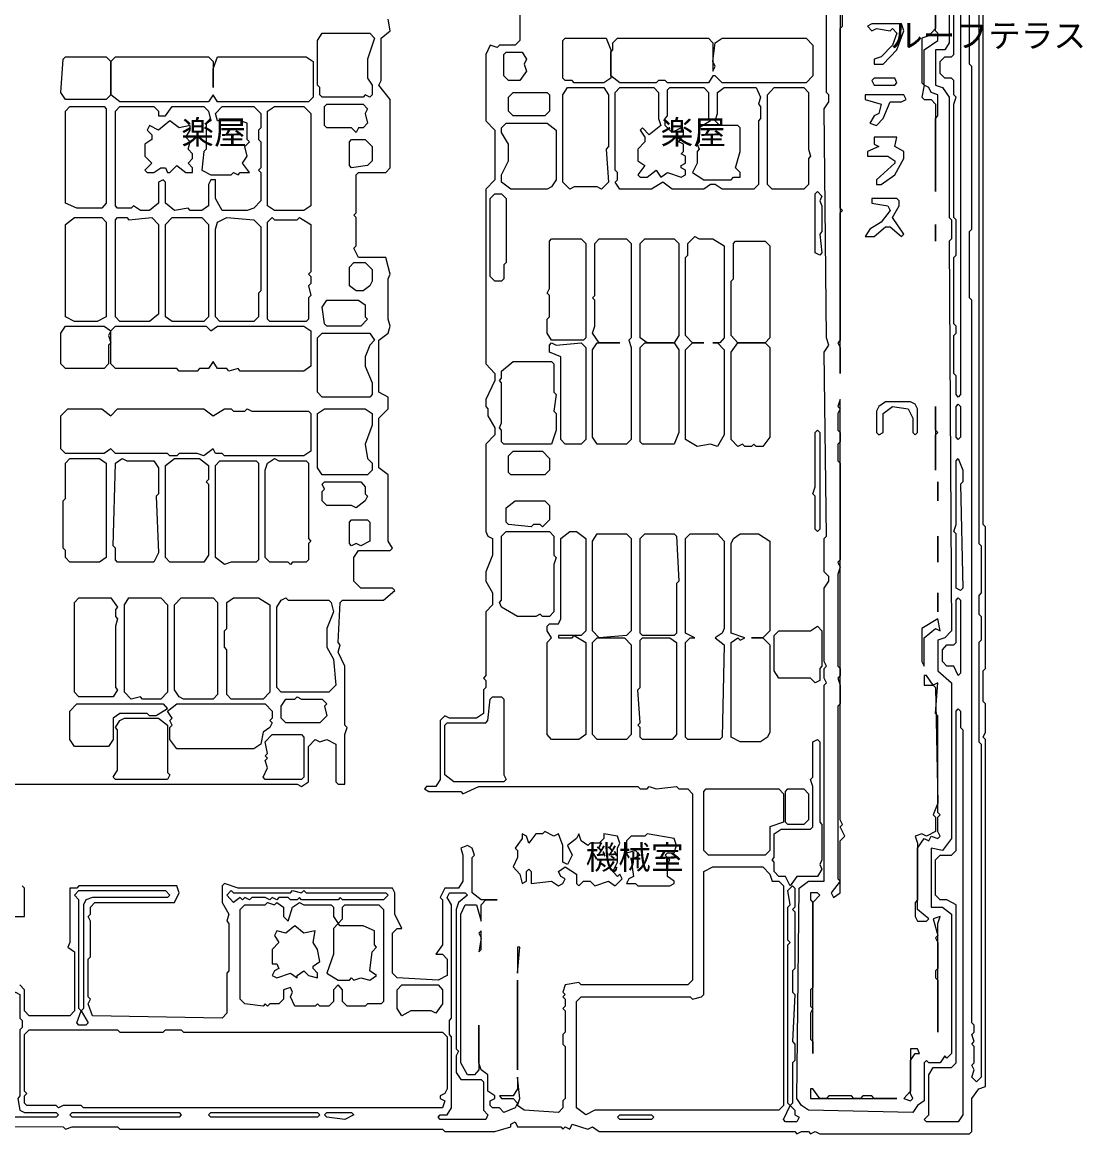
# Model space of a CAD drawing. Header units: millimetres. Extents: x -943 to 53669, y -4146 to 35616.
# Drawn here: x 35950 to 53669, y -306 to 18254 of the extents above; entities that cross this region are included whole.
import ezdxf

# ---------------------------------------------------------------- set-up
doc = ezdxf.new("R2010")
doc.units = ezdxf.units.MM
doc.layers.add('EDITABLE_ROOM_LABELS', color=7, linetype='Continuous', lineweight=18, true_color=0x50555f)
doc.layers.add('RASTER_CONTOURS', color=7, linetype='Continuous', lineweight=18, true_color=0x50555f)
doc.styles.add('JAPANESE', font='msgothic.ttc')

msp = doc.modelspace()

# ---------------------------------------------------------------- linework, layer by layer
at = {"layer": 'RASTER_CONTOURS'}
for points in [[(21868, -148), (36634, -188), (36672, -227), (36786, -188), (37545, -188), (37583, -227), (42973, -227), (43011, -267), (43846, -267), (44112, -188), (44112, -148), (44187, -109), (44225, -188), (44947, -188), (44985, -227), (45023, -188), (45099, -227), (45136, -148), (45402, -227), (45478, -188), (45592, -267), (48856, -267), (48894, -306), (48970, -267), (49084, -267), (49122, -306), (49198, -267), (49274, -306), (51779, -306), (51817, -267), (51817, 285), (51931, 443), (52045, 483), (52045, 6279), (52007, 6318), (52045, 6397), (52045, 6870), (52007, 6910), (52007, 7422), (52045, 7462), (52045, 9828), (52007, 9867), (52007, 29070)], [(51931, 28873), (51931, 9552), (51969, 9512), (51969, 8724), (51931, 8684), (51931, 8369), (51969, 8329), (51969, 7935), (51931, 7896), (51931, 6240), (51969, 6200), (51969, 640), (51893, 561), (51817, 640), (51855, 759), (51817, 837), (51855, 877), (51855, 1153), (51817, 1192), (51855, 1232), (51817, 1350), (51855, 1389), (51855, 1508), (51817, 1547), (51817, 13613), (51779, 13653), (51779, 14757), (51817, 14796), (51817, 17517), (51779, 17556), (51779, 20553)], [(51438, 26862), (51438, 17911), (51362, 17793), (51210, 17793), (51210, 17201), (51324, 17162), (51438, 17004), (51438, 14993), (51476, 14954), (51476, 14638), (51438, 14599), (51476, 8093), (51362, 7974), (51248, 7935), (51248, 7422), (51476, 7225), (51476, 4623), (51324, 4426), (51134, 4465), (51134, 3479), (51324, 3479), (51476, 3361), (51476, 1035), (51400, 956), (51362, 995), (51286, 877), (51096, 877), (51058, 916), (51020, 877), (51020, 246), (50906, 167), (50830, 49), (49084, 88), (48970, 167), (48894, 285), (48932, 3795), (49084, 3913), (49350, 3913), (49350, 7186), (49388, 7225), (49350, 7304), (49350, 7462), (49388, 7501), (49350, 7580), (49350, 8803), (49426, 8921), (49426, 9000), (49350, 9079), (49350, 9631), (49388, 9670), (49350, 12746), (49426, 12864), (49388, 12982), (49350, 16807), (49426, 16925), (49426, 17044), (49388, 17083), (49388, 19922)], [(51627, 24338), (51627, 12036), (51589, 11996), (51552, 12036), (51552, 12351), (51514, 12391), (51514, 13022), (51552, 13061), (51552, 13179), (51514, 13219), (51514, 14323), (51552, 14362), (51552, 14954), (51514, 14993), (51514, 16886), (51552, 17004), (51514, 17044), (51514, 17280), (51476, 17320), (51362, 17320), (51286, 17399), (51286, 17596), (51362, 17675), (51476, 17675), (51514, 17714), (51514, 23432)], [(51210, 19449), (51210, 18148), (51096, 18029), (50982, 17990), (50982, 17241), (51020, 17201), (50982, 17004), (51020, 16965), (51134, 16965), (51210, 16886), (51210, 15427), (51210, 16649), (51248, 16689), (51248, 17044), (51134, 17083), (51096, 17162), (51020, 17201), (51020, 17793), (51248, 17951), (51248, 18069), (51210, 18108), (51210, 19173)], [(44263, 19134), (44263, 17951), (44187, 17872), (43922, 17872), (43884, 17832), (43770, 17872), (43694, 17714), (43694, 16610), (43846, 16452), (43846, 15624), (43694, 15466), (43694, 12549), (43846, 12391), (43846, 12272), (43694, 11957), (43694, 11839), (43732, 11799), (43732, 11681), (43846, 11484), (43846, 11366), (43694, 11208), (43694, 9749), (43732, 9670), (43808, 9631), (43808, 9355), (43694, 9079), (43694, 8921), (43808, 8724), (43808, 8527), (43694, 8408), (43694, 7344), (43656, 7304), (43694, 7265), (43694, 7146), (43656, 7107), (43656, 6713), (43542, 6634), (43087, 6634), (43011, 6673), (42935, 6594), (42935, 5609), (42859, 5490), (42707, 5490), (42669, 5451), (42745, 5411), (43276, 5411), (43314, 5372), (43580, 5490), (46237, 5490), (46275, 5451), (46389, 5451), (46427, 5490), (46541, 5451), (46883, 5490), (46921, 5451), (47072, 5451), (47148, 5372), (47148, 2257), (47072, 2178), (45288, 2178), (45250, 2218), (45023, 2178), (44985, 2060), (45023, 2020), (44985, 1981), (45023, 1941), (45023, 1823), (44985, 1784), (45023, 1744), (45023, 1389), (44985, 1350), (44985, 1192), (45023, 1153), (45023, 285), (44985, 246), (44985, 128), (44909, 49), (44339, 88), (44225, 167), (44263, 285), (44225, 640), (44225, 443), (44150, 325), (43922, 325), (43960, 285), (44150, 285), (44225, 207), (44187, 128), (43998, 49), (43922, 128), (43808, 128), (43770, 167), (43770, 246), (43846, 285), (43846, 325), (43732, 404), (43732, 680), (43618, 759), (43580, 877), (43580, 1508), (43580, 759), (43504, 680), (43390, 680), (43276, 877), (43276, 3361), (43352, 3519), (43542, 3519), (43618, 3243), (43618, 3519), (43694, 3598), (43884, 3598), (43618, 3598), (43466, 3716), (43466, 4307), (43504, 4347), (43466, 4465), (43390, 4505), (43276, 4465), (43314, 4347), (43314, 3913), (43239, 3795), (43011, 3795), (42935, 3637), (42973, 3598), (42973, 2848), (42859, 2691), (42973, 2691), (43049, 2612), (43049, 2336), (42897, 2257), (42214, 2296), (42138, 2375), (42138, 3046), (42214, 3124), (42290, 3124), (42176, 3361), (42176, 3716), (42138, 3795), (39557, 3795), (39329, 3874), (39291, 3834), (39291, 3558), (39405, 3361), (39367, 3243), (39405, 3203), (39405, 2415), (39367, 2375), (39367, 1705), (39291, 1626), (37127, 1665), (37051, 1863), (37089, 1941), (37051, 1981), (37051, 2612), (37089, 2651), (37089, 3243), (37051, 3322), (37089, 3361), (37089, 3479), (37165, 3558), (38494, 3558), (38570, 3716), (38532, 3834), (36899, 3834), (36861, 3795), (36748, 3795), (36748, 2888), (36710, 2809), (36823, 2730), (36823, 1744), (36748, 1665), (36064, 1665), (35988, 1744), (35988, 2099), (35912, 2178)], [(35001, 5530), (40543, 5530), (40619, 5490), (40733, 5569), (40733, 6161), (40847, 6279), (40923, 6240), (41037, 6279), (41189, 6200), (41189, 5569), (41227, 5530), (41341, 5530), (41341, 6358), (41379, 6476), (41341, 6516), (41341, 7501), (41227, 7738), (41265, 7856), (41227, 7896), (41265, 8566), (41303, 8605), (41986, 8605), (42176, 8763), (42138, 8803), (41606, 8803), (41492, 8921), (41492, 9315), (41568, 9433), (42100, 9433), (42138, 9473), (42062, 9591), (42062, 10695), (41910, 10814), (41910, 11642), (42062, 11799), (42062, 11996), (41910, 12075), (41910, 12943), (42062, 13061), (42100, 13179), (42062, 13298), (42062, 13968), (42100, 14047), (42024, 14323), (41568, 14323), (41492, 14481), (41530, 14520), (41530, 14993), (41492, 15033), (41530, 15072), (41530, 15703), (41568, 15742), (42024, 15742), (42100, 15821), (42100, 16965), (41910, 17201), (41948, 17280), (41948, 17990), (42100, 18108), (42062, 18305)], [(35685, 3322), (35988, 3322), (35988, 3795), (35950, 3834)]]:
    msp.add_lwpolyline(points, dxfattribs=at)
for points in [[(49616, 19686), (49616, 12943), (49578, 12903), (49616, 12825), (49616, 12391), (49616, 15072), (49654, 15112), (49616, 15151), (49616, 18148), (49654, 18187), (49654, 18660), (49616, 18700), (49654, 19607)], [(50640, 18227), (50147, 18227), (50071, 18187), (50147, 18108), (50223, 18148), (50451, 18108), (50489, 18148), (50565, 18069), (50489, 17872), (50299, 17675), (50185, 17635), (50185, 17556), (50337, 17556), (50565, 17793), (50678, 18108)], [(40961, 18069), (41758, 18069), (41834, 17990), (41720, 17635), (41720, 17320), (41796, 17201), (41796, 17044), (41758, 17004), (41682, 17044), (41644, 17004), (40961, 17004), (40923, 17044), (40923, 17162), (40885, 17201), (40885, 17951)], [(44985, 17951), (45023, 17990), (45706, 17990), (45782, 17793), (45782, 17320), (45668, 17241), (45174, 17241), (45136, 17280), (45023, 17280), (44985, 17320)], [(45782, 17753), (45820, 17793), (45820, 17911), (45896, 17990), (47414, 17990), (47490, 17911), (47490, 17438), (47528, 17517), (47490, 17596), (47528, 17911), (47642, 17990), (49046, 17990), (49160, 17872), (49160, 17359), (49046, 17241), (47642, 17241), (47528, 17359), (47490, 17359), (47414, 17241), (46731, 17241), (46693, 17280), (46579, 17280), (46541, 17241), (45934, 17241), (45782, 17359)], [(36634, 17635), (36672, 17675), (37355, 17675), (37431, 17596), (37431, 17044), (37355, 16965), (36672, 16965), (36596, 17083)], [(37431, 17596), (37507, 17675), (39063, 17675), (39139, 17596), (39139, 17162), (39139, 17477), (39215, 17675), (40695, 17675), (40809, 17596), (40809, 17004), (40733, 16925), (39215, 16925), (39139, 17044), (39063, 16925), (37583, 16925), (37431, 17044)], [(44036, 17753), (44301, 17753), (44377, 17635), (44339, 17556), (44377, 17438), (44263, 17280), (44074, 17280), (43998, 17359), (43998, 17714)], [(50147, 17280), (50185, 17201), (50527, 17201), (50565, 17241), (50527, 17320), (50185, 17320)], [(44074, 17004), (44150, 17083), (44719, 17083), (44757, 17044), (44757, 16768), (44681, 16689), (44150, 16689), (44074, 16768)], [(45061, 17162), (45668, 17162), (45744, 17044), (45744, 16176), (45706, 16137), (45744, 15585), (45630, 15466), (45554, 15506), (45174, 15506), (45099, 15466), (44985, 15585), (44985, 17044)], [(45858, 17083), (45934, 17162), (46503, 17162), (46579, 17083), (46579, 16649), (46617, 16531), (46427, 16373), (46313, 16492), (46275, 16452), (46351, 16334), (46351, 16255), (46237, 16137), (46237, 15940), (46351, 15861), (46237, 15703), (46275, 15664), (46389, 15664), (46541, 15782), (46617, 15664), (46731, 15742), (46958, 15664), (47034, 15703), (47034, 15782), (46958, 15821), (46958, 15861), (47034, 15900), (47034, 16018), (46958, 16058), (46996, 16097), (46996, 16216), (46921, 16255), (46996, 16373), (46996, 16452), (46958, 16492), (46807, 16413), (46693, 16531), (46693, 16649), (46731, 16689), (46731, 17123), (46769, 17162), (47338, 17162), (47414, 17083), (47414, 16649), (47452, 16610), (47262, 16492), (47262, 16255), (47224, 16216), (47262, 16137), (47224, 16097), (47224, 15900), (47148, 15742), (47338, 15624), (47794, 15624), (47832, 15664), (47945, 15664), (47945, 15742), (47869, 15821), (47945, 16097), (47945, 16492), (47907, 16531), (47604, 16531), (47528, 16610), (47566, 16728), (47566, 17083), (47680, 17162), (48211, 17162), (48287, 17004), (48249, 16886), (48287, 16847), (48287, 16649), (48249, 16610), (48249, 15545), (48173, 15466), (47642, 15466), (47528, 15545), (47452, 15545), (47338, 15466), (46807, 15466), (46655, 15585), (46465, 15466), (45934, 15466), (45858, 15585), (45896, 15624), (45896, 15742), (45858, 15782)], [(48515, 17162), (49008, 17162), (49084, 17083), (49084, 16137), (49122, 16018), (49084, 15979), (49084, 15545), (49008, 15466), (48477, 15466), (48401, 15545), (48401, 17044)], [(50109, 16570), (50223, 16531), (50337, 16649), (50451, 16925), (50640, 16925), (50716, 16965), (50678, 17044), (50033, 17044), (50033, 16965), (50299, 16886), (50261, 16728), (50185, 16689)], [(36748, 16847), (37317, 16847), (37355, 16807), (37355, 15230), (37279, 15151), (36861, 15151), (36672, 15230), (36672, 16768)], [(37507, 16768), (37583, 16847), (38152, 16847), (38228, 16768), (38228, 16689), (38342, 16689), (38456, 16847), (38987, 16847), (39063, 16768), (39101, 16610), (39025, 16570), (39025, 16137), (38987, 16097), (38949, 15782), (39101, 15703), (39443, 15703), (39481, 15742), (39557, 15703), (39594, 15742), (39746, 15742), (39632, 15900), (39708, 16018), (39670, 16176), (39746, 16255), (39708, 16294), (39708, 16570), (39594, 16610), (39215, 16610), (39177, 16728), (39291, 16847), (39822, 16847), (39936, 16728), (39936, 16492), (39898, 16452), (39898, 16294), (39936, 16255), (39936, 15821), (39898, 15782), (39936, 15742), (39936, 15269), (39822, 15151), (39708, 15112), (39291, 15112), (39177, 15309), (39177, 15624), (39101, 15624), (39063, 15545), (39063, 15190), (38949, 15112), (38759, 15112), (38721, 15151), (38494, 15112), (38342, 15230), (38342, 15585), (38304, 15624), (38228, 15585), (38228, 15230), (38076, 15112), (37924, 15112), (37810, 15190), (37772, 15151), (37545, 15151), (37507, 15190)], [(40164, 16847), (40657, 16847), (40771, 16728), (40771, 15190), (40657, 15112), (40164, 15112), (40050, 15190), (40050, 16768)], [(40999, 16847), (41037, 16886), (41644, 16886), (41720, 16807), (41682, 16728), (41720, 16570), (41644, 16492), (41568, 16492), (41530, 16413), (41454, 16492), (41037, 16492), (40999, 16531)], [(38076, 16531), (38038, 16452), (38114, 16373), (38114, 16294), (38000, 16216), (38000, 16018), (38114, 15900), (38000, 15782), (38038, 15742), (38152, 15742), (38266, 15821), (38342, 15821), (38380, 15742), (38418, 15742), (38532, 15861), (38683, 15742), (38797, 15742), (38797, 15821), (38721, 15900), (38797, 15979), (38797, 16058), (38721, 16137), (38759, 16255), (38683, 16334), (38759, 16452), (38759, 16531), (38570, 16492), (38418, 16610), (38228, 16452)], [(44036, 16570), (44719, 16570), (44871, 16452), (44871, 15624), (44795, 15506), (44719, 15466), (44112, 15466), (43960, 15585), (43960, 15703), (44074, 15940), (44074, 16216), (43960, 16413), (43960, 16492)], [(50565, 16334), (50185, 16334), (50185, 16216), (50261, 16176), (50071, 16097), (50071, 16018), (50413, 16018), (50527, 15940), (50527, 15900), (50223, 15624), (50223, 15545), (50299, 15545), (50527, 15703), (50678, 15979), (50678, 16097), (50527, 16176)], [(41417, 16255), (41454, 16294), (41682, 16294), (41796, 16176), (41796, 15940), (41720, 15861), (41454, 15821), (41417, 15861)], [(49236, 15427), (49312, 15348), (49274, 15269), (49312, 15190), (49312, 14757), (49274, 14717), (49312, 14402), (49274, 14362), (49198, 14402), (49198, 15388)], [(43846, 15388), (43960, 15388), (44036, 15309), (44036, 14244), (43998, 14205), (43998, 13968), (43960, 13929), (43846, 13929), (43770, 14007), (43770, 15309)], [(50147, 15309), (50147, 15230), (50413, 15190), (50451, 15112), (50299, 14914), (50109, 14796), (50033, 14678), (50185, 14678), (50375, 14836), (50451, 14836), (50640, 14678), (50678, 14717), (50489, 14993), (50603, 15190), (50603, 15269), (50565, 15309)], [(36823, 14993), (37279, 14993), (37355, 14914), (37355, 13337), (37203, 13258), (36823, 13258), (36672, 13337), (36672, 14875)], [(37545, 14993), (37697, 14993), (37734, 14954), (38114, 14993), (38228, 14875), (38228, 13377), (38076, 13258), (37583, 13258), (37507, 13337), (37507, 14954)], [(38456, 14993), (38949, 14993), (39063, 14875), (39063, 13337), (38987, 13258), (38456, 13258), (38342, 13337), (38342, 14875)], [(39367, 14993), (39822, 14954), (39936, 14836), (39936, 13771), (39898, 13731), (39898, 13337), (39822, 13258), (39253, 13258), (39177, 13337), (39177, 14796), (39215, 14914)], [(40126, 14993), (40164, 14954), (40543, 14954), (40581, 14993), (40771, 14875), (40771, 14086), (40733, 14047), (40771, 14007), (40771, 13889), (40733, 13850), (40771, 13692), (40733, 13653), (40733, 13298), (40695, 13258), (40088, 13258), (40050, 13298), (40050, 14914)], [(51210, 14875), (51210, 14599)], [(47186, 14678), (47262, 14638), (47490, 14638), (47680, 14520), (47680, 12982), (47604, 12903), (47490, 12903), (47566, 12903), (47680, 12785), (47680, 11366), (47566, 11168), (47452, 11208), (47224, 11168), (47034, 11287), (47034, 12785), (47148, 12903), (47338, 12903), (47148, 12903), (47034, 13022), (47034, 14323), (47072, 14362), (47072, 14559)], [(44795, 14638), (45288, 14638), (45364, 14559), (45364, 12982), (45326, 12943), (44795, 12943), (44719, 13061), (44719, 13298), (44757, 13337), (44757, 13692), (44719, 13731), (44757, 13810), (44757, 14599)], [(45592, 14638), (46047, 14638), (46123, 14559), (46123, 12982), (46085, 12943), (46123, 12825), (46123, 11287), (46047, 11208), (45554, 11208), (45478, 11326), (45478, 12785), (45554, 12903), (45934, 12903), (45592, 12903), (45478, 13061), (45516, 13179), (45516, 13613), (45478, 13653), (45516, 13692), (45516, 14559)], [(46351, 14638), (46845, 14638), (46921, 14559), (46921, 13022), (46845, 12903), (46389, 12903), (46275, 12982), (46275, 14559)], [(47869, 14599), (48363, 14599), (48439, 14520), (48439, 12982), (48363, 12903), (47907, 12903), (47794, 13022), (47794, 13929), (47832, 13968), (47832, 14559)], [(41492, 14244), (41682, 14244), (41796, 14126), (41796, 13929), (41758, 13850), (41644, 13771), (41530, 13771), (41417, 13850), (41417, 14165)], [(40961, 13495), (41037, 13613), (41568, 13613), (41682, 13534), (41682, 13337), (41720, 13298), (41606, 13179), (41037, 13179), (40999, 13219)], [(36672, 13179), (37317, 13179), (37431, 13101), (37393, 13022), (37431, 12903), (37393, 12864), (37393, 12549), (37317, 12470), (36672, 12470), (36596, 12549), (36596, 13061)], [(37431, 13101), (37507, 13179), (39025, 13179), (39101, 13101), (39215, 13179), (40657, 13179), (40771, 13101), (40771, 12509), (40657, 12430), (39594, 12430), (39557, 12470), (39405, 12430), (39367, 12470), (39215, 12470), (39139, 12588), (39063, 12470), (38911, 12470), (38873, 12430), (38570, 12430), (38532, 12470), (37507, 12470), (37431, 12549)], [(40961, 13061), (41758, 13061), (41834, 12943), (41758, 12864), (41682, 12667), (41682, 12509), (41796, 12233), (41796, 12036), (41758, 11996), (40961, 11996), (40885, 12075), (40885, 12982)], [(44795, 12903), (44871, 12864), (45288, 12903), (45364, 12825), (45364, 11287), (45288, 11208), (45023, 11208), (44947, 11287), (44947, 12667), (44757, 12746), (44757, 12864)], [(46351, 12903), (46845, 12903), (46921, 12785), (46921, 11405), (46845, 11208), (46313, 11208), (46275, 11247), (46275, 12825)], [(47907, 12903), (48363, 12903), (48439, 12825), (48439, 11326), (48325, 11168), (48211, 11168), (48173, 11208), (48135, 11168), (48021, 11168), (47983, 11208), (47907, 11168), (47794, 11287), (47794, 12746)], [(44150, 12588), (44795, 12588), (44833, 12549), (44833, 12075), (44871, 12036), (44833, 11760), (44871, 11720), (44871, 11444), (44795, 11208), (43998, 11208), (43960, 11247), (43960, 11444), (43922, 11484), (43960, 11563), (43960, 12233), (43922, 12272), (43960, 12312), (43960, 12430)], [(49616, 11957), (49578, 11839), (49616, 11799), (49578, 11720), (49578, 11444), (49616, 11405), (49616, 11247), (49578, 11208), (49578, 10932), (49616, 10892), (49616, 9276), (49578, 9236), (49616, 9157), (49578, 9039), (49578, 7501), (49616, 7462), (49616, 7344), (49578, 7304), (49616, 7186), (49616, 6870), (49578, 6831), (49578, 3952), (49616, 3913), (49464, 3716), (49502, 3637), (49616, 3716), (49616, 4583), (49692, 4662), (49616, 4820), (49654, 4859), (49616, 4938)], [(50261, 11839), (50223, 11760), (50223, 11405), (50261, 11366), (50337, 11405), (50337, 11720), (50489, 11839), (50754, 11799), (50830, 11642), (50830, 11405), (50868, 11366), (50906, 11405), (50906, 11799), (50868, 11878), (50792, 11918), (50375, 11918)], [(36596, 11681), (36710, 11799), (37279, 11799), (37431, 11681), (37545, 11799), (38987, 11799), (39139, 11681), (39329, 11799), (39443, 11799), (39481, 11760), (39670, 11760), (39708, 11799), (39784, 11760), (40733, 11760), (40771, 11720), (40771, 11090), (40657, 11011), (39329, 11011), (39291, 11050), (39177, 11050), (39139, 11129), (38987, 11011), (38873, 11050), (38570, 11050), (38532, 11011), (38418, 11011), (38380, 11050), (37507, 11050), (37431, 11129), (37317, 11050), (36672, 11050), (36596, 11129)], [(40999, 11799), (41682, 11799), (41796, 11720), (41796, 11523), (41682, 11208), (41720, 10971), (41796, 10892), (41796, 10774), (41720, 10695), (40961, 10695), (40885, 10814), (40885, 11720)], [(51210, 11839), (51210, 10774), (51210, 11366), (51248, 11405), (51210, 11444)], [(51589, 11878), (51627, 11839), (51627, 11326), (51589, 11287), (51552, 11326), (51552, 11839)], [(49236, 11444), (49274, 11405), (49274, 9788), (49236, 9749), (49198, 9788), (49198, 10340), (49160, 10380), (49198, 10498), (49198, 11405)], [(36748, 10971), (37241, 10971), (37355, 10892), (37355, 9315), (37241, 9236), (36748, 9236), (36672, 9315), (36672, 9433), (36634, 9473), (36634, 10261), (36672, 10301), (36672, 10892)], [(37621, 10971), (37697, 10932), (38152, 10932), (38228, 10814), (38228, 10380), (38190, 10340), (38228, 9394), (38152, 9236), (37545, 9236), (37507, 9276), (37507, 9473), (37469, 9512), (37507, 10892)], [(38494, 10971), (38911, 10971), (39063, 10853), (39063, 10616), (39025, 10577), (39063, 10538), (39063, 9355), (38987, 9236), (38418, 9236), (38342, 9315), (38342, 10853)], [(40164, 10971), (40240, 10932), (40695, 10932), (40733, 10892), (40733, 9631), (40771, 9591), (40733, 9552), (40733, 9276), (40695, 9236), (40468, 9236), (40430, 9197), (40392, 9236), (40088, 9236), (40012, 9315), (40012, 10774), (40050, 10892)], [(44074, 11011), (44150, 11090), (44643, 11090), (44757, 10971), (44757, 10774), (44681, 10695), (44112, 10695), (44074, 10735)], [(51589, 10971), (51665, 10774), (51665, 10577), (51627, 10538), (51665, 8803), (51627, 8763), (51552, 8803), (51552, 9709), (51514, 9749), (51552, 9867), (51552, 10932)], [(39253, 10932), (39860, 10932), (39898, 10892), (39898, 9276), (39860, 9236), (39443, 9236), (39329, 9197), (39177, 9315), (39177, 10853)], [(40961, 10538), (40999, 10577), (41606, 10577), (41682, 10498), (41682, 10380), (41720, 10340), (41682, 10261), (41530, 10143), (41454, 10183), (41037, 10183), (40961, 10261), (40961, 10419), (40999, 10459)], [(51248, 10577), (51248, 10261)], [(44036, 10143), (44187, 10261), (44681, 10261), (44757, 10183), (44757, 9946), (44643, 9828), (44605, 9867), (44491, 9867), (44453, 9828), (44074, 9867), (44036, 9907)], [(41417, 9907), (41454, 9946), (41720, 9946), (41758, 9907), (41758, 9591), (41606, 9512), (41530, 9552), (41454, 9512), (41417, 9552)], [(44036, 9749), (44757, 9749), (44833, 9670), (44833, 9355), (44871, 9315), (44833, 9197), (44833, 8408), (44757, 8329), (44643, 8329), (44605, 8369), (44529, 8329), (44225, 8329), (43960, 8487), (43922, 8566), (43960, 8605), (43960, 9670)], [(45212, 9749), (45364, 9631), (45364, 8093), (45288, 8014), (44909, 8014), (44909, 7974), (45136, 7974), (45174, 8014), (45364, 7896), (45364, 6358), (45250, 6279), (44795, 6279), (44719, 6358), (44719, 7896), (44795, 7974), (44719, 8093), (44719, 8172), (44757, 8211), (44909, 8211), (44947, 8290), (44947, 9631), (45099, 9749)], [(45554, 9709), (46047, 9709), (46123, 9631), (46123, 8093), (46047, 8014), (45592, 7974), (45478, 8093), (45478, 9591)], [(46351, 9709), (46845, 9709), (46883, 9670), (46921, 8921), (46883, 8881), (46883, 8053), (46845, 8014), (46313, 8014), (46275, 8053), (46275, 9631)], [(47110, 9709), (47566, 9709), (47680, 9591), (47680, 8132), (47642, 8053), (47528, 7974), (47680, 7856), (47642, 6318), (47604, 6279), (47072, 6279), (47034, 6318), (47034, 7896), (47110, 7974), (47186, 7974), (47034, 8053), (47034, 9631)], [(47945, 9709), (48249, 9709), (48439, 9591), (48439, 8093), (48325, 7974), (48135, 7974), (48325, 7974), (48439, 7856), (48439, 6397), (48401, 6318), (48287, 6240), (47945, 6240), (47794, 6318), (47794, 7896), (47907, 7974), (47945, 7935), (48021, 7974), (47794, 8053), (47794, 9552), (47832, 9631)], [(51248, 9670), (51248, 9236)], [(51248, 8724), (51248, 8408)], [(36899, 8645), (37431, 8645), (37545, 8487), (37507, 8448), (37507, 8329), (37545, 8290), (37507, 8172), (37507, 7146), (37545, 7107), (37469, 6989), (36899, 6989), (36823, 7068), (36823, 8566)], [(37734, 8645), (38266, 8645), (38380, 8527), (38380, 7068), (38266, 6949), (37962, 6949), (37924, 6989), (37772, 6949), (37659, 7068), (37659, 8527)], [(38608, 8645), (39139, 8645), (39215, 8566), (39215, 7028), (39139, 6949), (38646, 6949), (38570, 6989), (38494, 7107), (38494, 8527)], [(39481, 8645), (39898, 8645), (40088, 8527), (40088, 7068), (39974, 6949), (39443, 6949), (39367, 7028), (39367, 7777), (39329, 7817), (39329, 8093), (39367, 8132), (39367, 8566)], [(40278, 8605), (40354, 8645), (40392, 8605), (41075, 8605), (41113, 8566), (41151, 8408), (41037, 8132), (41037, 7817), (41151, 7620), (41189, 7186), (41075, 7068), (40278, 7068), (40202, 7146), (40202, 8487)], [(51589, 8645), (51627, 8605), (51627, 7383), (51589, 7344), (51514, 7501), (51400, 7501), (51324, 7580), (51324, 7777), (51400, 7856), (51514, 7856), (51552, 7896), (51552, 8605)], [(49236, 8172), (49312, 8093), (49312, 7501), (49274, 7462), (49274, 7265), (49198, 7225), (49122, 7304), (48591, 7304), (48515, 7422), (48515, 8014), (48591, 8093), (49122, 8093)], [(51248, 8290), (50982, 8132), (50982, 7580), (51020, 7501), (51020, 7974), (51210, 8132), (51286, 8093)], [(45554, 7974), (46010, 7974), (46123, 7856), (46123, 6358), (46047, 6279), (45554, 6279), (45478, 6358), (45478, 7896)], [(46313, 7974), (46769, 7974), (46883, 7896), (46883, 6358), (46807, 6279), (46313, 6279), (46275, 6318), (46275, 6476), (46237, 6516), (46275, 6555), (46237, 7107), (46275, 7146), (46275, 7935)], [(51058, 7344), (51020, 7344), (51020, 7186), (51172, 7186), (51210, 7146), (51248, 5214), (51172, 5017), (51210, 4978), (51210, 4741), (51058, 4662), (50982, 4702), (50868, 4662), (50906, 4544), (50906, 3598), (50868, 3558), (50868, 3322), (50906, 3243), (51058, 3243), (51096, 3282), (50906, 3440), (50906, 4465), (51020, 4623), (51096, 4583), (51134, 4662), (51248, 4623), (51286, 4662), (51248, 4741), (51248, 4978), (51286, 5017), (51248, 5057), (51248, 6673), (51210, 6713), (51248, 7225), (51172, 7186)], [(36748, 6279), (36748, 6752), (36861, 6870), (38304, 6870), (38380, 6792), (38190, 6673), (38076, 6673), (38038, 6713), (37583, 6713), (37469, 6634), (37469, 6279), (37393, 6161), (36823, 6161)], [(38380, 6752), (38532, 6870), (40012, 6870), (40126, 6752), (40126, 6634), (40088, 6594), (40126, 6555), (40088, 6476), (39974, 6397), (39936, 6200), (39822, 6121), (38532, 6121), (38418, 6279), (38418, 6476), (38456, 6516), (38418, 6594), (38456, 6634)], [(40278, 6831), (40354, 6949), (40505, 6949), (40543, 6989), (40619, 6949), (40961, 6949), (41037, 6870), (40999, 6831), (41037, 6673), (40923, 6555), (40354, 6555), (40278, 6634)], [(43960, 6989), (43998, 6949), (43998, 5687), (44036, 5609), (43998, 5569), (43163, 5569), (43011, 5687), (43011, 6516), (43049, 6555), (43694, 6555), (43732, 6594), (43770, 6949), (43808, 6989)], [(51589, 6792), (51627, 6752), (51627, 6476), (51665, 6437), (51665, 9), (51589, -109), (51058, -109), (51020, -69), (51096, 9), (51096, 680), (51172, 798), (51476, 798), (51552, 877), (51552, 3519), (51400, 3598), (51286, 3598), (51210, 3676), (51210, 4268), (51286, 4347), (51476, 4347), (51552, 4426), (51552, 6752)], [(37583, 6594), (37659, 6634), (38228, 6634), (38380, 6516), (38380, 5727), (38418, 5687), (38380, 5609), (37507, 5609), (37469, 5648), (37545, 5766), (37545, 6437), (37507, 6476)], [(40126, 6358), (40619, 6358), (40657, 6318), (40657, 5648), (40619, 5609), (40012, 5609), (39974, 5648), (40050, 5806), (40012, 5924), (40050, 5963), (40012, 6003), (40050, 6042), (40012, 6240)], [(49236, 6279), (49274, 6240), (49274, 4899), (49312, 4859), (49312, 4268), (49274, 4189), (49312, 4110), (49236, 3992), (48894, 3992), (48781, 3834), (48705, 3992), (48591, 3992), (48515, 4071), (48515, 4229), (48477, 4268), (48515, 4307), (48515, 4702), (48629, 4781), (49122, 4781), (49160, 4820), (49160, 5490), (49122, 5609), (49160, 5648), (49160, 6240)], [(47338, 5411), (47376, 5451), (48591, 5451), (48667, 5372), (48667, 4899), (48439, 4820), (48439, 4426), (48363, 4347), (47414, 4347), (47338, 4426)], [(48743, 5451), (49008, 5451), (49084, 5372), (49084, 4938), (49008, 4859), (48743, 4859), (48705, 4899), (48705, 5411)], [(44187, 4465), (44225, 4426), (44225, 4307), (44150, 4150), (44263, 4031), (44301, 3874), (44377, 3913), (44377, 4071), (44415, 4110), (44453, 4071), (44453, 3874), (44795, 3913), (44909, 3834), (44985, 3874), (45023, 3952), (44947, 3992), (44909, 4071), (45023, 4150), (45212, 4031), (45212, 3874), (45250, 3834), (45326, 3913), (45440, 3913), (45516, 3834), (45744, 3913), (45858, 3834), (45972, 3952), (45934, 4031), (45896, 3992), (45820, 4071), (45896, 4229), (45896, 4465), (45934, 4544), (45896, 4662), (45668, 4702), (45668, 4623), (45592, 4544), (45440, 4544), (45402, 4505), (45288, 4583), (45250, 4702), (45212, 4623), (45061, 4505), (45136, 4347), (45061, 4189), (44985, 4229), (44985, 4505), (44909, 4702), (44833, 4662), (44681, 4741), (44643, 4702), (44529, 4702), (44415, 4544), (44377, 4662), (44301, 4702), (44301, 4623)], [(46047, 4583), (46047, 4386), (46199, 4426), (46275, 4347), (46123, 4268), (46161, 3992), (46085, 3952), (46047, 3874), (46199, 3874), (46237, 3834), (46769, 3834), (46845, 3874), (46845, 3913), (46731, 3992), (46731, 4189), (46769, 4268), (46693, 4347), (46731, 4386), (46845, 4386), (46883, 4505), (46845, 4623), (46389, 4702), (46351, 4662), (46123, 4662)], [(48325, 4150), (48439, 4031), (48477, 3913), (48591, 3913), (48667, 3834), (48667, 167), (48591, 88), (45516, 88), (45364, 9), (45212, 128), (45212, 1902), (45288, 1981), (47110, 1981), (47148, 1941), (47300, 1981), (47338, 2020), (47338, 4071), (47490, 4150)], [(38342, 3755), (38418, 3676), (38380, 3637), (37127, 3637), (37013, 3598), (36975, 3519), (36975, 1784), (36937, 1744), (36899, 1784), (36899, 3598), (36823, 3676), (36899, 3755)], [(39367, 3676), (39443, 3755), (39481, 3716), (40430, 3716), (40468, 3755), (40619, 3716), (40657, 3755), (40695, 3716), (42024, 3716), (42062, 3676), (41986, 3598), (41303, 3598), (41265, 3637), (41227, 3598), (40619, 3598), (40581, 3637), (40543, 3598), (40430, 3598), (40392, 3637), (40240, 3637), (40202, 3598), (40126, 3637), (40088, 3598), (40012, 3637), (39784, 3637), (39746, 3598), (39670, 3637), (39632, 3598), (39594, 3637), (39481, 3558)], [(43087, 3716), (43352, 3716), (43390, 3676), (43239, 3558), (43201, 3440), (43201, 1113), (43239, 1074), (43201, 995), (43201, 719), (43276, 601), (43618, 601), (43656, 561), (43656, 88), (43732, 9), (43694, -69), (42935, -69), (42897, -30), (42935, 9), (43049, 9), (43125, 128), (43125, 1311), (43087, 1350), (43087, 1587), (43125, 1626), (43125, 3519), (43049, 3637)], [(48818, 3834), (48856, 3795), (48856, 3479), (48818, 3440), (48856, 3400), (48856, 2454), (48818, 2415), (48818, 2060), (48856, 2020), (48818, 1232), (48856, 1192), (48856, 916), (48818, 877), (48818, 207), (48781, 167), (48743, 207), (48743, 2848), (48781, 2888), (48743, 2927), (48743, 3479), (48781, 3519), (48743, 3755)], [(49236, 3716), (49122, 3716), (49122, 3598), (49160, 3558), (49160, 2139), (49122, 2099), (49122, 1823), (49160, 1784), (49122, 1705), (49122, 1271), (49160, 1232), (49160, 1035), (49160, 3558), (49274, 3676)], [(39594, 3440), (39670, 3519), (40012, 3519), (40050, 3558), (40164, 3519), (40202, 3558), (40316, 3479), (40316, 3322), (40392, 3243), (40468, 3479), (40581, 3558), (40657, 3519), (41113, 3519), (41151, 3479), (41151, 3322), (41227, 3203), (41151, 3124), (41151, 2691), (41037, 2375), (41227, 2257), (41417, 2257), (41454, 2296), (41492, 2257), (41606, 2296), (41758, 2257), (41872, 2336), (41758, 2415), (41796, 2730), (41872, 2809), (41834, 2848), (41834, 3085), (41644, 3164), (41265, 3164), (41227, 3203), (41303, 3282), (41303, 3479), (41341, 3519), (41910, 3519), (41986, 3440), (41986, 1902), (41948, 1863), (41720, 1863), (41682, 1823), (41379, 1823), (41303, 1902), (41303, 2099), (41227, 2178), (41151, 2099), (41151, 1902), (41075, 1823), (40923, 1823), (40885, 1863), (40847, 1823), (40505, 1823), (40430, 1981), (40468, 2060), (40430, 2139), (40316, 2099), (40316, 1941), (40240, 1863), (40088, 1863), (40050, 1823), (40012, 1863), (39974, 1823), (39670, 1863), (39594, 1941)], [(40202, 3085), (40164, 3006), (40240, 2888), (40126, 2770), (40126, 2533), (40202, 2533), (40240, 2454), (40164, 2415), (40126, 2336), (40202, 2296), (40430, 2375), (40543, 2296), (40543, 2336), (40657, 2415), (40733, 2336), (40885, 2296), (40885, 2375), (40809, 2454), (40809, 2494), (40923, 2572), (40885, 2770), (40809, 2888), (40847, 3085), (40657, 3046), (40505, 3164), (40354, 3046)], [(51286, 3322), (51172, 3282), (51248, 3006), (51210, 2967), (51248, 2888), (51248, 2454), (51210, 2415), (51210, 2296), (51248, 2257), (51248, 1389), (51248, 3203)], [(43618, 3085), (43580, 3046), (43618, 2967), (43580, 2730), (43618, 2770)], [(44263, 2809), (44225, 2809), (44225, 2375)], [(44225, 2257), (44225, 759)], [(35837, 2060), (35912, 2020), (35912, 1626), (35950, 1587), (35950, 1468), (35912, 1429), (35912, 325), (35875, 285), (35912, 88), (35988, 49), (36520, 49), (36558, 9), (36520, -30), (35761, -30), (35723, 9), (35799, 128), (35799, 2020)], [(42214, 2099), (42290, 2178), (42897, 2178), (42973, 2099), (42973, 1863), (42859, 1705), (42783, 1744), (42441, 1744), (42290, 1665), (42214, 1784)], [(36937, 1744), (37051, 1547), (37013, 1508), (36899, 1508), (36861, 1547)], [(35988, 1350), (36064, 1429), (37545, 1429), (37583, 1389), (38304, 1389), (38342, 1429), (38608, 1429), (38646, 1389), (42973, 1389), (43049, 1311), (43049, 443), (43011, 364), (42935, 325), (42935, 285), (43011, 246), (42973, 128), (36975, 128), (36937, 167), (36634, 167), (36558, 128), (36520, 167), (36026, 167), (35988, 207), (35988, 325), (36026, 364), (35988, 404)], [(50906, 1113), (50792, 1113), (50792, 404), (50678, 285), (50792, 246), (50830, 285), (50792, 364), (50792, 916), (50868, 1035), (50944, 1035)], [(49122, 443), (49122, 285), (50565, 285), (50185, 285), (50147, 325), (49995, 325), (49957, 285), (49843, 285), (49805, 325), (49426, 325), (49388, 285), (49274, 285), (49160, 443)], [(36748, 9), (36786, 49), (38570, 49), (38608, 9), (38570, -30), (36786, -30)], [(39063, 9), (39101, 49), (40885, 49), (40923, 9), (40885, -30), (39101, -30)], [(40999, 9), (41037, 49), (41454, 49), (41492, 9), (41341, -69), (41037, -30)], [(45896, -30), (45934, 9), (46465, 9), (46503, -30), (46465, -69), (45934, -69)], [(48781, 167), (48856, 88), (48856, 9), (48932, -30), (48894, -109), (48705, -109), (48667, -69)]]:
    msp.add_lwpolyline(points, close=True, dxfattribs=at)

# ---------------------------------------------------------------- texts
at = {"layer": 'EDITABLE_ROOM_LABELS', "style": 'JAPANESE'}
for s, p in [('ルーフテラス', (50451, 17832)), ('楽屋', (38608, 16216)), ('楽屋', (46617, 16216)), ('機械室', (45364, 4110))]:
    msp.add_text(s, height=400, dxfattribs=at).set_placement(p)

doc.saveas('drawing.dxf')
